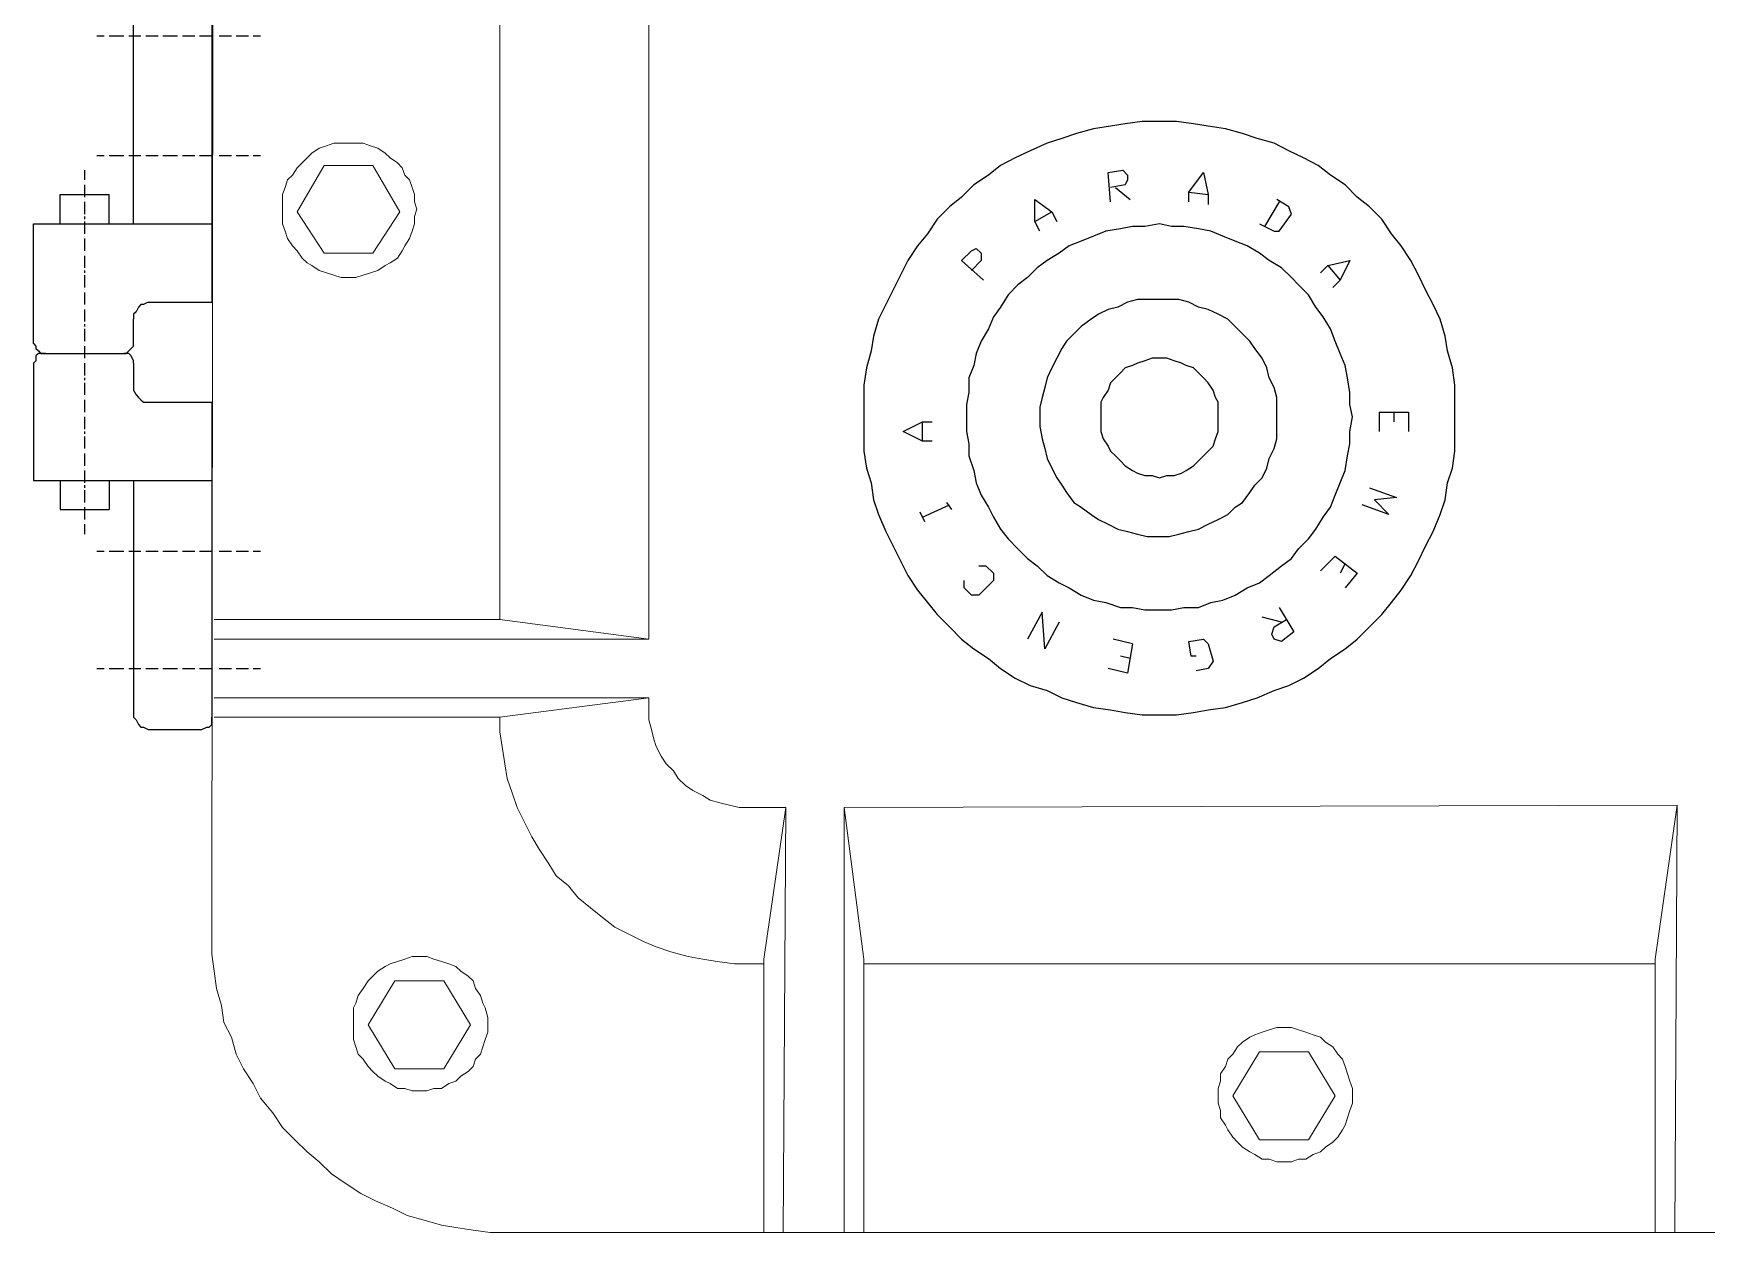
# Model space of a CAD drawing. Header units: millimetres. Extents: x -72 to 2978, y -1067 to 2817.
# Drawn here: x 964.2 to 1168.3, y -7.2 to 139.1 of the extents above; entities that cross this region are included whole.
import ezdxf

# ---------------------------------------------------------------- set-up
doc = ezdxf.new("R2010")
doc.units = ezdxf.units.MM

msp = doc.modelspace()

# ---------------------------------------------------------------- linework, layer by layer
at = {"color": 7, "linetype": 'Continuous', "lineweight": 15, "true_color": 0x000007}
for p, q in [((986.27, 320.87), (985.97, 28.9)), ((1039.3, 65.25), (1039.3, 171.31)), ((1021.13, 168.93), (1021.13, 67.63)), ((996.4, 117.38), (999.68, 123.04)), ((999.68, 123.04), (1005.63, 123.04)), ((1005.63, 123.04), (1008.91, 117.38)), ((999.68, 112.32), (996.4, 117.38)), ((1008.91, 117.38), (1005.63, 112.32)), ((1005.63, 112.32), (999.68, 112.32)), ((1021.13, 67.63), (986.27, 67.63)), ((1021.13, 67.63), (1039.3, 65.25)), ((1039.3, 65.25), (986.27, 65.25)), ((1039.3, 58.1), (986.27, 58.1)), ((1021.13, 55.71), (1039.3, 58.1)), ((1039.3, 56.61), (1039.3, 58.1)), ((1021.13, 55.71), (986.27, 55.71)), ((1164.73, 44.99), (1063.13, 44.69)), ((1162.05, 26.22), (1164.73, 44.99)), ((1164.73, 44.99), (1164.43, -7.15)), ((1055.98, 44.69), (1051.52, 44.69)), ((1053.3, 26.22), (1055.98, 44.69)), ((1055.98, 44.69), (1055.69, -7.15)), ((1063.13, -7.15), (1063.13, 44.69)), ((1065.52, 26.22), (1063.13, 44.69)), ((1053.3, -7.15), (1053.3, 26.22)), ((1065.52, -7.15), (1065.52, 26.22)), ((1162.05, 25.62), (1065.52, 25.62)), ((1162.05, -7.15), (1162.05, 26.22)), ((1005.04, 18.17), (1008.32, 23.54)), ((1008.32, 23.54), (1014.27, 23.54)), ((1014.27, 23.54), (1017.55, 18.17)), ((1008.32, 12.81), (1005.04, 18.17)), ((1017.55, 18.17), (1014.27, 12.81)), ((1110.51, 9.53), (1113.78, 14.9)), ((1113.78, 14.9), (1119.74, 14.9)), ((1119.74, 14.9), (1123.02, 9.53)), ((1014.27, 12.81), (1008.32, 12.81)), ((1113.78, 4.17), (1110.51, 9.53)), ((1123.02, 9.53), (1119.74, 4.17)), ((1119.74, 4.17), (1113.78, 4.17)), ((1313.99, -7.15), (1022.02, -7.15))]:
    msp.add_line(p, q, dxfattribs=at)
at = {"color": 7, "linetype": 'Continuous', "lineweight": 25, "true_color": 0x000007}
for p, q in [((976.44, 115.89), (976.44, 144.2)), ((985.97, 144.79), (985.97, 106.36)), ((971.97, 138.83), (972.86, 138.83)), ((973.16, 138.83), (973.16, 138.83)), ((973.46, 138.83), (975.25, 138.83)), ((975.54, 138.83), (975.54, 138.83)), ((975.84, 138.83), (977.33, 138.83)), ((977.63, 138.83), (977.63, 138.83)), ((977.93, 138.83), (979.42, 138.83)), ((979.72, 138.83), (979.72, 138.83)), ((980.01, 138.83), (981.8, 138.83)), ((982.1, 138.83), (982.1, 138.83)), ((982.4, 138.83), (983.89, 138.83)), ((984.18, 138.83), (984.18, 138.83)), ((984.48, 138.83), (985.97, 138.83)), ((986.27, 138.83), (986.27, 138.83)), ((986.87, 138.83), (988.36, 138.83)), ((988.65, 138.83), (988.65, 138.83)), ((988.95, 138.83), (990.44, 138.83)), ((990.74, 138.83), (990.74, 138.83)), ((991.04, 138.83), (991.93, 138.83)), ((971.97, 124.24), (972.86, 124.24)), ((973.16, 124.24), (973.16, 124.24)), ((973.46, 124.24), (975.25, 124.24)), ((975.54, 124.24), (975.54, 124.24)), ((975.84, 124.24), (977.33, 124.24)), ((977.63, 124.24), (977.63, 124.24)), ((977.93, 124.24), (979.42, 124.24)), ((979.72, 124.24), (979.72, 124.24)), ((980.01, 124.24), (981.8, 124.24)), ((982.1, 124.24), (982.1, 124.24)), ((982.4, 124.24), (983.89, 124.24)), ((984.18, 124.24), (984.18, 124.24)), ((984.48, 124.24), (985.97, 124.24)), ((986.27, 124.24), (986.27, 124.24)), ((986.87, 124.24), (988.36, 124.24)), ((988.65, 124.24), (988.65, 124.24)), ((988.95, 124.24), (990.44, 124.24)), ((990.74, 124.24), (990.74, 124.24)), ((991.04, 124.24), (991.93, 124.24)), ((970.48, 121.26), (970.48, 122.45)), ((970.48, 120.96), (970.48, 120.96)), ((970.48, 119.17), (970.48, 120.66)), ((967.5, 119.47), (973.46, 119.47)), ((967.5, 115.89), (967.5, 119.47)), ((970.48, 118.87), (970.48, 118.87)), ((970.48, 117.09), (970.48, 118.58)), ((973.46, 115.89), (973.46, 119.47)), ((1096.2, 120.36), (1097.99, 118.87)), ((1105.14, 119.77), (1107.53, 119.47)), ((1116.17, 118.58), (1114.38, 115.6)), ((970.48, 116.49), (970.48, 116.79)), ((1086.37, 116.19), (1088.46, 117.38)), ((964.22, 115.89), (985.97, 115.89)), ((964.22, 101.3), (964.22, 115.89)), ((970.48, 114.7), (970.48, 116.19)), ((970.48, 114.4), (970.48, 114.4)), ((970.48, 112.62), (970.48, 114.11)), ((970.48, 112.32), (970.48, 112.32)), ((970.48, 110.53), (970.48, 112.02)), ((970.48, 109.94), (970.48, 110.23)), ((1122.12, 110.83), (1123.61, 109.04)), ((970.48, 108.15), (970.48, 109.64)), ((970.48, 107.85), (970.48, 107.85)), ((970.48, 106.06), (970.48, 107.55)), ((978.23, 106.36), (985.97, 106.36)), ((970.48, 105.76), (970.48, 105.76)), ((970.48, 103.98), (970.48, 105.47)), ((976.44, 101.3), (976.44, 104.27)), ((970.48, 103.38), (970.48, 103.68)), ((970.48, 101.59), (970.48, 103.08)), ((965.71, 100.1), (975.25, 100.1)), ((970.48, 101.3), (970.48, 101.3)), ((970.48, 99.51), (970.48, 101)), ((964.22, 98.91), (964.22, 84.61)), ((970.48, 99.21), (970.48, 99.21)), ((970.48, 97.42), (970.48, 98.91)), ((976.44, 98.91), (976.44, 95.93)), ((970.48, 96.83), (970.48, 97.12)), ((970.48, 95.04), (970.48, 96.53)), ((970.48, 94.74), (970.48, 94.74)), ((970.48, 92.95), (970.48, 94.44)), ((978.23, 94.15), (985.97, 94.15)), ((985.97, 94.15), (985.97, 55.71)), ((970.48, 92.66), (970.48, 92.66)), ((970.48, 90.87), (970.48, 92.36)), ((1128.38, 92.95), (1128.38, 90.57)), ((1130.17, 92.95), (1130.17, 91.76)), ((970.48, 90.27), (970.48, 90.57)), ((970.48, 88.48), (970.48, 89.97)), ((1072.67, 89.38), (1072.67, 91.76)), ((970.48, 88.19), (970.48, 88.19)), ((970.48, 86.4), (970.48, 87.89)), ((970.48, 86.1), (970.48, 86.1)), ((970.48, 84.31), (970.48, 85.8)), ((964.22, 84.61), (985.97, 84.61)), ((967.5, 84.61), (967.5, 81.04)), ((970.48, 83.72), (970.48, 84.02)), ((973.46, 84.61), (973.46, 81.04)), ((976.44, 84.61), (976.44, 56.31)), ((970.48, 81.93), (970.48, 83.42)), ((970.48, 81.63), (970.48, 81.63)), ((1072.67, 80.14), (1075.95, 81.63)), ((1076.24, 81.04), (1075.65, 81.93)), ((967.5, 81.04), (973.46, 81.04)), ((970.48, 79.84), (970.48, 81.33)), ((1072.97, 79.55), (1072.37, 80.74)), ((970.48, 79.55), (970.48, 79.55)), ((970.48, 78.06), (970.48, 79.25)), ((971.97, 75.97), (972.86, 75.97)), ((973.16, 75.97), (973.16, 75.97)), ((973.46, 75.97), (975.25, 75.97)), ((975.54, 75.97), (975.54, 75.97)), ((975.84, 75.97), (977.33, 75.97)), ((977.63, 75.97), (977.63, 75.97)), ((977.93, 75.97), (979.42, 75.97)), ((979.72, 75.97), (979.72, 75.97)), ((980.01, 75.97), (981.8, 75.97)), ((982.1, 75.97), (982.1, 75.97)), ((982.4, 75.97), (983.89, 75.97)), ((984.18, 75.97), (984.18, 75.97)), ((984.48, 75.97), (985.97, 75.97)), ((986.27, 75.97), (986.27, 75.97)), ((986.87, 75.97), (988.36, 75.97)), ((988.65, 75.97), (988.65, 75.97)), ((988.95, 75.97), (990.44, 75.97)), ((990.74, 75.97), (990.74, 75.97)), ((991.04, 75.97), (991.93, 75.97)), ((1123.02, 75.38), (1121.23, 73.59)), ((1124.21, 74.48), (1123.61, 73.29)), ((1116.46, 67.33), (1114.08, 67.93)), ((1098.29, 64.65), (1095.91, 65.25)), ((971.97, 61.67), (972.86, 61.67)), ((973.16, 61.67), (973.16, 61.67)), ((973.46, 61.67), (975.25, 61.67)), ((975.54, 61.67), (975.54, 61.67)), ((975.84, 61.67), (977.33, 61.67)), ((977.63, 61.67), (977.63, 61.67)), ((977.93, 61.67), (979.42, 61.67)), ((979.72, 61.67), (979.72, 61.67)), ((980.01, 61.67), (981.8, 61.67)), ((982.1, 61.67), (982.1, 61.67)), ((982.4, 61.67), (983.89, 61.67)), ((984.18, 61.67), (984.18, 61.67)), ((984.48, 61.67), (985.97, 61.67)), ((986.27, 61.67), (986.27, 61.67)), ((986.87, 61.67), (988.36, 61.67)), ((988.65, 61.67), (988.65, 61.67)), ((988.95, 61.67), (990.44, 61.67)), ((990.74, 61.67), (990.74, 61.67)), ((991.04, 61.67), (991.93, 61.67)), ((1097.99, 62.86), (1096.8, 63.16)), ((978.23, 54.22), (984.78, 54.22))]:
    msp.add_line(p, q, dxfattribs=at)
at = {"color": 41, "linetype": 'Continuous', "lineweight": 25, "true_color": 0xf4ee51}
msp.add_lwpolyline([(1137.62, 92.36), (1137.62, 94.44), (1137.62, 96.23), (1137.32, 98.32), (1136.72, 100.4), (1136.43, 102.19), (1135.83, 104.27), (1134.94, 106.06), (1134.04, 107.85), (1133.15, 109.64), (1132.25, 111.43), (1131.06, 113.21), (1129.87, 114.7), (1128.68, 116.49), (1127.19, 117.98), (1125.7, 119.17), (1124.21, 120.66), (1122.42, 121.85), (1120.93, 123.04), (1119.15, 123.94), (1117.36, 124.83), (1115.57, 125.73), (1113.48, 126.32), (1111.7, 126.92), (1109.61, 127.51), (1107.53, 127.81), (1105.74, 128.11), (1103.65, 128.41), (1101.57, 128.41), (1099.48, 128.41), (1097.4, 128.11), (1095.61, 127.81), (1093.52, 127.51), (1091.44, 126.92), (1089.65, 126.32), (1087.86, 125.73), (1085.78, 124.83), (1083.99, 123.94), (1082.2, 123.04), (1080.71, 121.85), (1078.93, 120.66), (1077.44, 119.17), (1075.95, 117.98), (1074.46, 116.49), (1073.26, 114.7), (1072.07, 113.21), (1070.88, 111.43), (1069.99, 109.64), (1069.09, 107.85), (1068.2, 106.06), (1067.31, 104.27), (1066.71, 102.19), (1066.41, 100.4), (1065.82, 98.32), (1065.52, 96.23), (1065.52, 94.44), (1065.52, 92.36), (1065.52, 90.27), (1065.52, 88.19), (1065.82, 86.1), (1066.41, 84.31), (1066.71, 82.23), (1067.31, 80.44), (1068.2, 78.36), (1069.09, 76.57), (1069.99, 74.78), (1070.88, 72.99), (1072.07, 71.2), (1073.26, 69.72), (1074.46, 68.23), (1075.95, 66.74), (1077.44, 65.25), (1078.93, 64.05), (1080.71, 62.86), (1082.2, 61.67), (1083.99, 60.48), (1085.78, 59.59), (1087.86, 58.99), (1089.65, 58.1), (1091.44, 57.5), (1093.52, 56.9), (1095.61, 56.61), (1097.4, 56.31), (1099.48, 56.01), (1101.57, 56.01), (1103.65, 56.01), (1105.74, 56.31), (1107.53, 56.61), (1109.61, 56.9), (1111.7, 57.5), (1113.48, 58.1), (1115.57, 58.99), (1117.36, 59.59), (1119.15, 60.48), (1120.93, 61.67), (1122.42, 62.86), (1124.21, 64.05), (1125.7, 65.25), (1127.19, 66.74), (1128.68, 68.23), (1129.87, 69.72), (1131.06, 71.2), (1132.25, 72.99), (1133.15, 74.78), (1134.04, 76.57), (1134.94, 78.36), (1135.83, 80.44), (1136.43, 82.23), (1136.72, 84.31), (1137.32, 86.1), (1137.62, 88.19), (1137.62, 90.27)], close=True, dxfattribs=at)
at = {"color": 7, "linetype": 'Continuous', "lineweight": 15, "true_color": 0x000007}
for points in [[(1011, 117.68), (1010.7, 118.58), (1010.7, 119.47), (1010.4, 120.36), (1010.1, 121.26), (1009.51, 121.85), (1009.21, 122.75), (1008.61, 123.34), (1007.72, 123.94), (1007.12, 124.53), (1006.23, 125.13), (1005.34, 125.43), (1004.44, 125.73), (1003.55, 125.73), (1002.66, 125.73), (1001.76, 125.73), (1000.87, 125.73), (999.97, 125.43), (999.08, 125.13), (998.19, 124.53), (997.59, 123.94), (996.99, 123.34), (996.4, 122.75), (995.8, 121.85), (995.21, 121.26), (994.91, 120.36), (994.61, 119.47), (994.61, 118.58), (994.61, 117.68), (994.61, 116.79), (994.61, 115.89), (994.91, 115), (995.21, 114.11), (995.8, 113.21), (996.4, 112.62), (996.99, 111.72), (997.59, 111.13), (998.19, 110.83), (999.08, 110.23), (999.97, 109.94), (1000.87, 109.64), (1001.76, 109.34), (1002.66, 109.34), (1003.55, 109.34), (1004.44, 109.64), (1005.34, 109.94), (1006.23, 110.23), (1007.12, 110.83), (1007.72, 111.13), (1008.61, 111.72), (1009.21, 112.62), (1009.51, 113.21), (1010.1, 114.11), (1010.4, 115), (1010.7, 115.89), (1010.7, 116.79)], [(1019.64, 18.17), (1019.64, 19.07), (1019.34, 20.26), (1019.04, 20.85), (1018.74, 21.75), (1018.15, 22.64), (1017.85, 23.54), (1017.25, 24.13), (1016.36, 24.73), (1015.76, 25.32), (1014.87, 25.62), (1013.98, 25.92), (1013.08, 26.22), (1012.19, 26.52), (1011.3, 26.52), (1010.4, 26.52), (1009.51, 26.22), (1008.61, 25.92), (1007.72, 25.62), (1007.12, 25.32), (1006.23, 24.73), (1005.63, 24.13), (1005.04, 23.54), (1004.44, 22.64), (1003.85, 21.75), (1003.55, 20.85), (1003.25, 20.26), (1003.25, 19.07), (1003.25, 18.17), (1003.25, 17.28), (1003.25, 16.39), (1003.55, 15.49), (1003.85, 14.6), (1004.44, 14), (1005.04, 13.11), (1005.63, 12.51), (1006.23, 11.92), (1007.12, 11.32), (1007.72, 11.02), (1008.61, 10.43), (1009.51, 10.43), (1010.4, 10.13), (1011.3, 10.13), (1012.19, 10.13), (1013.08, 10.43), (1013.98, 10.43), (1014.87, 11.02), (1015.76, 11.32), (1016.36, 11.92), (1017.25, 12.51), (1017.85, 13.11), (1018.15, 14), (1018.74, 14.6), (1019.04, 15.49), (1019.34, 16.39), (1019.64, 17.28)], [(1125.1, 9.53), (1125.1, 10.43), (1124.81, 11.32), (1124.51, 12.22), (1124.21, 13.11), (1123.91, 14), (1123.32, 14.6), (1122.72, 15.49), (1121.83, 16.09), (1121.23, 16.68), (1120.34, 16.98), (1119.44, 17.28), (1118.55, 17.58), (1117.66, 17.88), (1116.76, 17.88), (1115.87, 17.88), (1114.97, 17.58), (1114.08, 17.28), (1113.19, 16.98), (1112.59, 16.68), (1111.7, 16.09), (1111.1, 15.49), (1110.51, 14.6), (1109.91, 14), (1109.61, 13.11), (1109.02, 12.22), (1109.02, 11.32), (1108.72, 10.43), (1108.72, 9.53), (1108.72, 8.64), (1109.02, 7.75), (1109.02, 6.85), (1109.61, 5.96), (1109.91, 5.36), (1110.51, 4.47), (1111.1, 3.87), (1111.7, 3.28), (1112.59, 2.68), (1113.19, 2.38), (1114.08, 1.79), (1114.97, 1.79), (1115.87, 1.49), (1116.76, 1.49), (1117.66, 1.49), (1118.55, 1.79), (1119.44, 1.79), (1120.34, 2.38), (1121.23, 2.68), (1121.83, 3.28), (1122.72, 3.87), (1123.32, 4.47), (1123.91, 5.36), (1124.21, 5.96), (1124.51, 6.85), (1124.81, 7.75), (1125.1, 8.64)]]:
    msp.add_lwpolyline(points, close=True, dxfattribs=at)
at = {"color": 7, "linetype": 'Continuous', "lineweight": 25, "true_color": 0x000007}
for points in [[(1095.61, 118.58), (1095.31, 122.15), (1097.1, 122.45), (1097.69, 121.85), (1097.69, 121.26), (1097.4, 120.66), (1095.61, 120.36)], [(1105.14, 118.58), (1105.14, 119.77), (1106.93, 122.15), (1107.53, 119.47), (1107.53, 118.28)], [(1086.97, 115), (1086.37, 116.19), (1086.37, 118.87), (1088.46, 117.38), (1089.05, 116.19)], [(1113.78, 115.89), (1115.57, 115), (1116.17, 115), (1117.66, 117.09), (1117.36, 117.98), (1115.87, 118.87)], [(1080.12, 109.04), (1077.44, 111.43), (1078.63, 112.62), (1079.22, 112.91), (1079.82, 112.32), (1079.82, 111.43), (1078.63, 110.23)], [(1121.23, 109.94), (1122.12, 110.83), (1124.81, 111.43), (1123.61, 109.04), (1122.72, 108.15)], [(978.23, 106.36), (977.63, 106.06), (977.33, 106.06), (977.03, 105.76), (976.74, 105.17), (976.44, 104.87), (976.44, 104.27)], [(964.22, 101.3), (964.52, 101), (964.52, 100.7), (964.82, 100.4), (965.12, 100.1), (965.71, 100.1)], [(965.71, 100.1), (965.12, 100.1), (964.82, 100.1), (964.52, 99.81), (964.52, 99.21), (964.22, 98.91)], [(975.25, 100.1), (975.54, 100.1), (975.84, 100.4), (976.14, 100.7), (976.44, 101), (976.44, 101.3)], [(976.44, 98.91), (976.44, 99.21), (976.14, 99.81), (975.84, 100.1), (975.54, 100.1), (975.25, 100.1)], [(976.44, 95.93), (976.44, 95.63), (976.74, 95.04), (977.03, 94.74), (977.33, 94.44), (977.63, 94.15), (978.23, 94.15)], [(1128.38, 92.95), (1131.96, 92.95), (1131.96, 90.57)], [(1073.86, 89.38), (1072.67, 89.38), (1070.29, 90.57), (1072.67, 91.76), (1073.86, 91.76)], [(1127.19, 83.72), (1130.47, 82.53), (1127.79, 82.23), (1129.57, 80.44), (1126.3, 81.63)], [(1079.52, 74.18), (1080.41, 74.18), (1081.31, 73.29), (1081.31, 72.4), (1079.52, 70.61), (1078.63, 70.61), (1077.73, 71.5), (1077.73, 72.4)], [(1123.02, 75.38), (1125.7, 73.29), (1124.21, 71.5)], [(1089.35, 67.33), (1087.57, 64.05), (1087.27, 68.52), (1085.48, 65.25)], [(1116.17, 69.12), (1117.95, 66.14), (1116.46, 64.95), (1115.57, 65.25), (1115.27, 65.84), (1115.57, 66.74), (1117.06, 67.63)], [(1098.29, 64.65), (1097.69, 61.08), (1095.31, 61.67)], [(1106.04, 63.16), (1105.44, 63.16), (1105.14, 64.95), (1106.93, 65.25), (1107.53, 64.65), (1108.12, 62.56), (1107.53, 61.67), (1106.04, 61.37)], [(976.44, 56.31), (976.44, 55.71), (976.74, 55.41), (977.03, 54.82), (977.33, 54.52), (977.63, 54.52), (978.23, 54.22)], [(984.78, 54.22), (985.38, 54.52), (985.67, 54.52), (985.97, 54.82), (985.97, 55.12), (985.97, 55.71)]]:
    msp.add_lwpolyline(points, dxfattribs=at)
at = {"color": 240, "linetype": 'Continuous', "lineweight": 25, "true_color": 0xed1f24}
for points in [[(1125.1, 92.36), (1124.81, 93.85), (1124.81, 95.34), (1124.51, 97.12), (1124.21, 98.61), (1123.61, 100.1), (1123.02, 101.59), (1122.42, 103.08), (1121.53, 104.57), (1120.64, 105.76), (1119.74, 107.25), (1118.55, 108.45), (1117.66, 109.34), (1116.46, 110.53), (1114.97, 111.43), (1113.78, 112.32), (1112.29, 113.21), (1110.8, 113.81), (1109.31, 114.4), (1107.82, 115), (1106.33, 115.3), (1104.55, 115.6), (1103.06, 115.6), (1101.57, 115.89), (1099.78, 115.6), (1098.29, 115.6), (1096.8, 115.3), (1095.01, 115), (1093.52, 114.4), (1092.03, 113.81), (1090.54, 113.21), (1089.35, 112.32), (1087.86, 111.43), (1086.67, 110.53), (1085.48, 109.34), (1084.29, 108.45), (1083.1, 107.25), (1082.2, 105.76), (1081.31, 104.57), (1080.71, 103.08), (1079.82, 101.59), (1079.22, 100.1), (1078.93, 98.61), (1078.33, 97.12), (1078.33, 95.34), (1078.03, 93.85), (1078.03, 92.36), (1078.03, 90.57), (1078.33, 89.08), (1078.33, 87.59), (1078.93, 85.8), (1079.22, 84.31), (1079.82, 82.82), (1080.71, 81.33), (1081.31, 80.14), (1082.2, 78.65), (1083.1, 77.46), (1084.29, 76.27), (1085.48, 75.08), (1086.67, 74.18), (1087.86, 72.99), (1089.35, 72.1), (1090.54, 71.5), (1092.03, 70.61), (1093.52, 70.01), (1095.01, 69.72), (1096.8, 69.12), (1098.29, 69.12), (1099.78, 68.82), (1101.57, 68.82), (1103.06, 68.82), (1104.55, 69.12), (1106.33, 69.12), (1107.82, 69.72), (1109.31, 70.01), (1110.8, 70.61), (1112.29, 71.5), (1113.78, 72.1), (1114.97, 72.99), (1116.46, 74.18), (1117.66, 75.08), (1118.55, 76.27), (1119.74, 77.46), (1120.64, 78.65), (1121.53, 80.14), (1122.42, 81.33), (1123.02, 82.82), (1123.61, 84.31), (1124.21, 85.8), (1124.51, 87.59), (1124.81, 89.08), (1124.81, 90.57)], [(1115.87, 92.36), (1115.87, 93.55), (1115.87, 94.74), (1115.57, 95.93), (1114.97, 97.12), (1114.68, 98.32), (1114.08, 99.51), (1113.19, 100.7), (1112.59, 101.59), (1111.7, 102.49), (1110.8, 103.38), (1109.91, 104.27), (1108.72, 104.87), (1107.53, 105.47), (1106.33, 105.76), (1105.14, 106.36), (1103.95, 106.66), (1102.76, 106.66), (1101.57, 106.66), (1100.08, 106.66), (1098.89, 106.66), (1097.69, 106.36), (1096.5, 105.76), (1095.31, 105.47), (1094.12, 104.87), (1093.23, 104.27), (1092.03, 103.38), (1091.14, 102.49), (1090.25, 101.59), (1089.65, 100.7), (1089.05, 99.51), (1088.46, 98.32), (1087.86, 97.12), (1087.57, 95.93), (1087.27, 94.74), (1086.97, 93.55), (1086.97, 92.36), (1086.97, 91.17), (1087.27, 89.68), (1087.57, 88.48), (1087.86, 87.29), (1088.46, 86.1), (1089.05, 84.91), (1089.65, 84.02), (1090.25, 83.12), (1091.14, 81.93), (1092.03, 81.33), (1093.23, 80.44), (1094.12, 79.84), (1095.31, 79.25), (1096.5, 78.65), (1097.69, 78.36), (1098.89, 78.06), (1100.08, 77.76), (1101.57, 77.76), (1102.76, 77.76), (1103.95, 78.06), (1105.14, 78.36), (1106.33, 78.65), (1107.53, 79.25), (1108.72, 79.84), (1109.91, 80.44), (1110.8, 81.33), (1111.7, 81.93), (1112.59, 83.12), (1113.19, 84.02), (1114.08, 84.91), (1114.68, 86.1), (1114.97, 87.29), (1115.57, 88.48), (1115.87, 89.68), (1115.87, 91.17)], [(1108.72, 92.36), (1108.72, 93.25), (1108.72, 94.15), (1108.42, 94.74), (1108.12, 95.63), (1107.53, 96.53), (1106.93, 97.12), (1106.33, 97.72), (1105.74, 98.32), (1104.84, 98.61), (1104.25, 98.91), (1103.36, 99.21), (1102.46, 99.51), (1101.57, 99.51), (1100.67, 99.51), (1099.78, 99.21), (1098.89, 98.91), (1098.29, 98.61), (1097.4, 98.32), (1096.8, 97.72), (1096.2, 97.12), (1095.61, 96.53), (1095.31, 95.63), (1094.72, 94.74), (1094.42, 94.15), (1094.42, 93.25), (1094.42, 92.36), (1094.42, 91.46), (1094.42, 90.57), (1094.72, 89.68), (1095.31, 88.78), (1095.61, 88.19), (1096.2, 87.59), (1096.8, 86.99), (1097.4, 86.4), (1098.29, 85.8), (1098.89, 85.51), (1099.78, 85.21), (1100.67, 85.21), (1101.57, 84.91), (1102.46, 85.21), (1103.36, 85.21), (1104.25, 85.51), (1104.84, 85.8), (1105.74, 86.4), (1106.33, 86.99), (1106.93, 87.59), (1107.53, 88.19), (1108.12, 88.78), (1108.42, 89.68), (1108.72, 90.57), (1108.72, 91.46)]]:
    msp.add_lwpolyline(points, close=True, dxfattribs=at)
at = {"color": 7, "linetype": 'Continuous', "lineweight": 15, "true_color": 0x000007}
for points in [[(1021.13, 55.71), (1021.13, 53.92), (1021.43, 51.84), (1021.72, 50.05), (1022.02, 48.26), (1022.62, 46.48), (1023.21, 44.69), (1024.11, 42.9), (1025, 41.11), (1025.89, 39.62), (1027.09, 37.84), (1027.98, 36.35), (1029.47, 35.16), (1030.66, 33.67), (1032.15, 32.47), (1033.64, 31.28), (1035.13, 30.09), (1036.92, 29.2), (1038.7, 28.3), (1040.19, 27.71), (1041.98, 27.11), (1044.07, 26.52), (1045.86, 26.22), (1047.64, 25.92), (1049.73, 25.62), (1051.52, 25.62), (1053.3, 25.62)], [(1039.3, 56.61), (1039.3, 55.41), (1039.6, 54.22), (1039.9, 53.03), (1040.19, 52.14), (1040.79, 50.95), (1041.39, 50.05), (1042.28, 49.16), (1042.88, 48.26), (1043.77, 47.37), (1044.66, 46.77), (1045.86, 46.18), (1046.75, 45.58), (1047.94, 45.29), (1049.13, 44.99), (1050.32, 44.69), (1051.52, 44.69)], [(985.97, 28.9), (985.97, 26.81), (986.27, 24.73), (986.57, 22.64), (987.16, 20.56), (987.46, 18.47), (988.36, 16.68), (988.95, 14.6), (989.84, 12.81), (991.04, 11.02), (991.93, 9.24), (993.42, 7.45), (994.61, 5.66), (996.1, 4.17), (997.59, 2.68), (999.08, 1.49), (1000.57, 0), (1002.36, -1.19), (1004.15, -2.38), (1005.93, -3.28), (1008.02, -4.17), (1009.81, -5.06), (1011.89, -5.66), (1013.98, -6.26), (1015.76, -6.55), (1017.85, -6.85), (1019.94, -7.15), (1022.02, -7.15)]]:
    msp.add_lwpolyline(points, dxfattribs=at)

doc.saveas('drawing.dxf')
